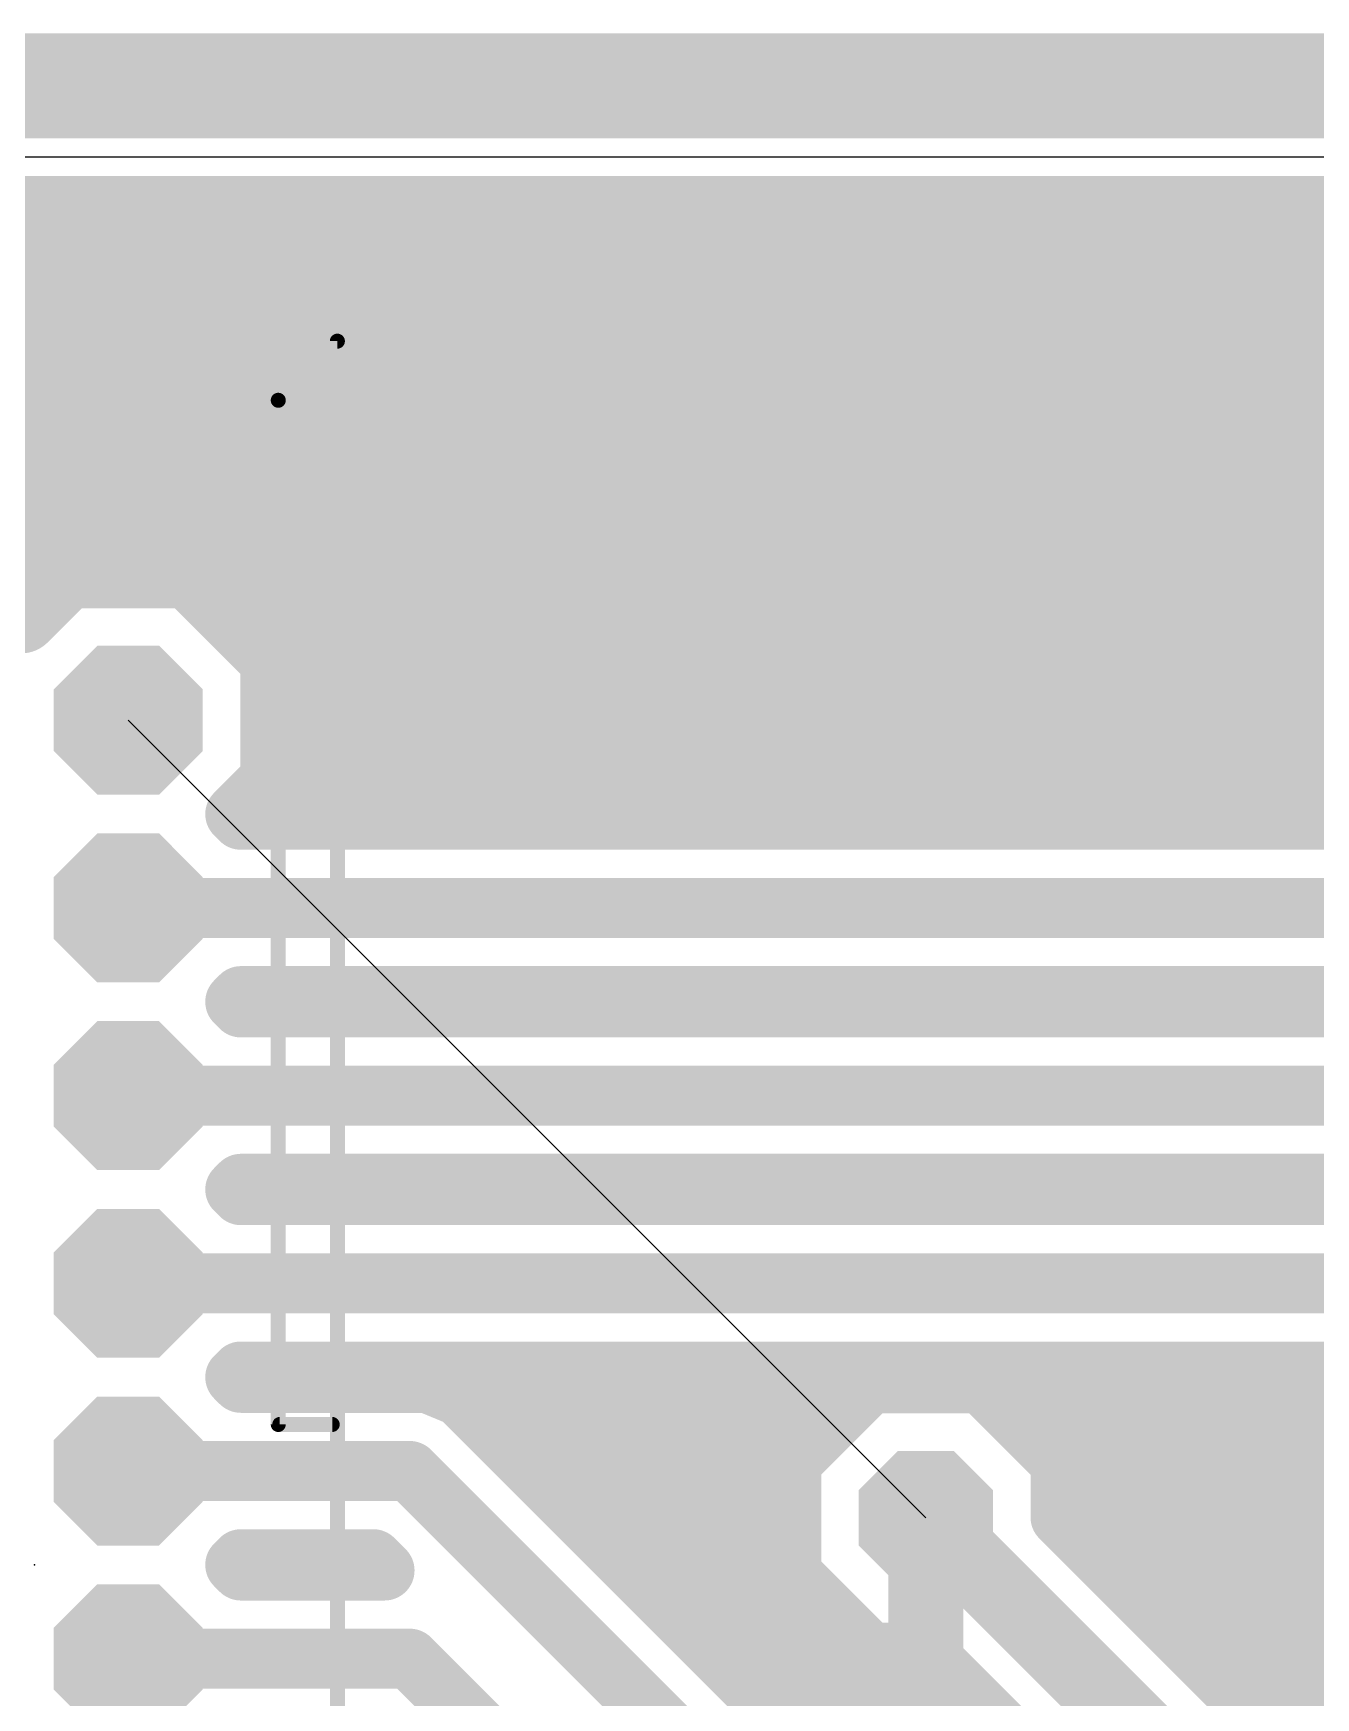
# Model space of a CAD drawing. Extents: x -2.9 to 49.9, y -3.5 to 62.6.
# Drawn here: x 15.22 to 32.58, y 40.11 to 62.64 of the extents above; entities that cross this region are included whole.
import ezdxf

# ---------------------------------------------------------------- set-up
doc = ezdxf.new("R2010")
doc.units = 0
for name, color, linetype in [('1', 22, 'CONTINUOUS'), ('16', 175, 'CONTINUOUS'), ('17', 82, 'CONTINUOUS'), ('18', 82, 'CONTINUOUS'), ('19', 53, 'CONTINUOUS'), ('20', 251, 'CONTINUOUS'), ('21', 253, 'CONTINUOUS'), ('23', 7, 'CONTINUOUS')]:
    doc.layers.add(name, color=color, linetype=linetype)

# ---------------------------------------------------------------- blocks, each defined once
blk = doc.blocks.new('OCTAGONP')
at = {"const_width": 0.5}
blk.add_lwpolyline([(-0.25, -0.1036), (-0.25, 0.1036), (-0.1036, 0.25), (0.1036, 0.25), (0.25, 0.1036), (0.25, -0.1036), (0.1036, -0.25), (-0.1036, -0.25), (-0.25, -0.1036), (-0.25, 0.1036)], dxfattribs=at)
blk = doc.blocks.new('OCTAGONV')
at = {"const_width": 0.5}
blk.add_lwpolyline([(-0.25, -0.1036), (-0.25, 0.1036), (-0.1036, 0.25), (0.1036, 0.25), (0.25, 0.1036), (0.25, -0.1036), (0.1036, -0.25), (-0.1036, -0.25), (-0.25, -0.1036), (-0.25, 0.1036)], dxfattribs=at)

msp = doc.modelspace()

# ---------------------------------------------------------------- linework, layer by layer
at = {"layer": '1', "const_width": 1.016}
msp.add_lwpolyline([(27.305, 42.545), (27.305, 24.13)], dxfattribs=at)
at = {"layer": '1', "const_width": 0.508}
msp.add_lwpolyline([(27.559, 42.545, 1), (27.051, 42.545)], format="xyb", dxfattribs=at)
at = {"layer": '16'}
for points, const_width in [([(-2.54, 62.23), (49.53, 62.23)], 0.8128), ([(-2.54, 61.7728), (49.53, 61.7728)], 0.8128), ([(48.0614, 61.6204), (-1.4014, 61.6204)], 0.8128), ([(-0.508, 60.198), (47.168, 60.198)], 1.016), ([(-0.6096, 60.2996), (47.2696, 60.2996)], 0.8128), ([(-0.6096, 60.1472), (47.2696, 60.1472)], 0.8128), ([(2.6036, 59.944), (43.7514, 59.944)], 1.016), ([(3.4109, 59.3344), (42.9441, 59.3344)], 0.8128), ([(3.8799, 58.928), (42.4751, 58.928)], 1.016), ([(3.9383, 58.5216), (42.4167, 58.5216)], 0.8128), ([(4.167, 57.912), (42.188, 57.912)], 1.016), ([(4.0654, 57.7088), (42.2896, 57.7088)], 0.8128), ([(3.8752, 56.896), (42.4798, 56.896)], 0.8128), ([(3.9851, 56.896), (42.3699, 56.896)], 1.016), ([(3.1989, 55.88), (43.156, 55.88)], 1.016), ([(3.2585, 56.0832), (43.0965, 56.0832)], 0.8128), ([(15.6716, 55.364), (15.0604, 54.7528)], 1.016), ([(17.3484, 55.364), (15.6716, 55.364)], 1.016), ([(18.534, 54.1784), (17.3484, 55.364)], 1.016), ([(-0.6096, 55.2704), (47.2696, 55.2704)], 0.8128), ([(15.24, 54.7887), (14.7663, 55.2624)], 0.8128), ([(15.7137, 55.2624), (15.24, 54.7887)], 0.8128), ([(17.3063, 55.2624), (15.7137, 55.2624)], 0.8128), ([(18.4324, 54.1363), (17.3063, 55.2624)], 0.8128), ([(15.0604, 54.7528), (14.7032, 55.11)], 1.016), ([(14.9492, 54.864), (15.1716, 54.864)], 1.016), ([(17.8484, 54.864), (47.168, 54.864)], 1.016), ([(18.1111, 54.4576), (47.2696, 54.4576)], 0.8128), ([(18.534, 52.5016), (18.534, 54.1784)], 1.016), ([(18.4324, 52.5437), (18.4324, 54.1363)], 0.8128), ([(18.534, 53.848), (47.168, 53.848)], 1.016), ([(18.4324, 53.6448), (47.2696, 53.6448)], 0.8128), ([(18.534, 52.832), (47.168, 52.832)], 1.016), ([(18.4324, 52.832), (47.2696, 52.832)], 0.8128), ([(17.9587, 52.07), (18.4324, 52.5437)], 0.8128), ([(18.1278, 52.0954), (18.534, 52.5016)], 1.016), ([(41.6017, 52.0954), (18.1278, 52.0954)], 1.016), ([(18.0349, 51.9938), (17.9587, 52.07)], 0.8128), ([(18.0095, 52.0192), (41.6692, 52.0192)], 0.8128), ([(41.6438, 51.9938), (18.0349, 51.9938)], 0.8128), ([(43.18, 50.8), (16.51, 50.8)], 0.8128), ([(17.9587, 49.53), (18.0349, 49.6062)], 0.8128), ([(18.0349, 49.6062), (41.6438, 49.6062)], 0.8128), ([(18.0349, 49.4538), (17.9587, 49.53)], 0.8128), ([(18.0095, 49.5808), (41.6692, 49.5808)], 0.8128), ([(41.6438, 49.4538), (18.0349, 49.4538)], 0.8128), ([(43.18, 48.26), (16.51, 48.26)], 0.8128), ([(17.9587, 46.99), (18.0349, 47.0662)], 0.8128), ([(18.0349, 46.9138), (17.9587, 46.99)], 0.8128), ([(18.0349, 47.0662), (41.6438, 47.0662)], 0.8128), ([(35.7975, 46.9138), (18.0349, 46.9138)], 0.8128), ([(35.56, 45.72), (16.51, 45.72)], 0.8128), ([(17.9587, 44.45), (18.0349, 44.5262)], 0.8128), ([(18.0349, 44.3738), (17.9587, 44.45)], 0.8128), ([(18.0349, 44.5262), (35.0655, 44.5262)], 0.8128), ([(21.0538, 44.2782), (20.7003, 44.4246)], 1.016), ([(20.7003, 44.4246), (26.4637, 44.4246)], 1.016), ([(26.4637, 44.4246), (25.381, 43.3419)], 1.016), ([(20.5575, 44.3738), (18.0349, 44.3738)], 0.8128), ([(20.9962, 44.1921), (20.5575, 44.3738)], 0.8128), ([(21.4182, 43.9138), (21.0538, 44.2782)], 1.016), ([(21.3321, 43.8562), (20.9962, 44.1921)], 0.8128), ([(26.5501, 44.3674), (25.4826, 43.2999)], 0.8128), ([(28.0599, 44.3674), (26.5501, 44.3674)], 0.8128), ([(29.1274, 43.2999), (28.0599, 44.3674)], 0.8128), ([(30.08, 35.252), (21.4182, 43.9138)], 1.016), ([(21.2971, 43.8912), (26.0739, 43.8912)], 0.8128), ([(28.8207, 36.3676), (21.3321, 43.8562)], 0.8128), ([(21.644, 43.688), (25.7271, 43.688)], 1.016), ([(28.5361, 43.8912), (35.7005, 43.8912)], 0.8128), ([(25.381, 43.3419), (25.381, 41.7481)], 1.016), ([(25.4826, 43.2999), (25.4826, 41.7901)], 0.8128), ([(29.1274, 42.5546), (29.1274, 43.2999)], 0.8128), ([(20.32, 43.18), (16.51, 43.18)], 0.8128), ([(43.18, 20.32), (20.32, 43.18)], 0.8128), ([(22.1099, 43.0784), (25.4826, 43.0784)], 0.8128), ([(29.1274, 43.0784), (36.5133, 43.0784)], 0.8128), ([(22.66, 42.672), (25.381, 42.672)], 1.016), ([(35.56, 34.29), (27.305, 42.545)], 1.016), ([(36.0966, 35.5854), (29.1274, 42.5546)], 0.8128), ([(22.9227, 42.2656), (25.4826, 42.2656)], 0.8128), ([(29.4164, 42.2656), (37.3261, 42.2656)], 0.8128), ([(17.9587, 41.91), (18.0349, 41.9862)], 0.8128), ([(18.0349, 41.9862), (19.8255, 41.9862)], 0.8128), ([(19.8255, 41.9862), (19.9779, 41.8338)], 0.8128), ([(18.0349, 41.8338), (17.9587, 41.91)], 0.8128), ([(19.9779, 41.8338), (18.0349, 41.8338)], 0.8128), ([(23.676, 41.656), (25.4731, 41.656)], 1.016), ([(25.381, 41.7481), (26.5081, 40.621)], 1.016), ([(25.4826, 41.7901), (26.5501, 40.7226)], 0.8128), ([(23.7355, 41.4528), (25.8199, 41.4528)], 0.8128), ([(30.2292, 41.4528), (38.1389, 41.4528)], 0.8128), ([(20.32, 40.64), (16.51, 40.64)], 0.8128), ([(38.1, 22.86), (20.32, 40.64)], 0.8128), ([(24.5483, 40.64), (27.378, 40.64)], 0.8128), ([(24.692, 40.64), (26.4891, 40.64)], 1.016), ([(26.5081, 40.621), (27.2533, 40.621)], 1.016), ([(26.5501, 40.7226), (27.2954, 40.7226)], 0.8128), ([(27.2533, 40.621), (31.2794, 36.595)], 1.016), ([(27.2954, 40.7226), (30.2476, 37.7705)], 0.8128), ([(31.042, 40.64), (38.9517, 40.64)], 0.8128), ([(25.3611, 39.8272), (28.1908, 39.8272)], 0.8128), ([(25.708, 39.624), (28.2503, 39.624)], 1.016), ([(31.8548, 39.8272), (39.7645, 39.8272)], 0.8128)]:
    msp.add_lwpolyline(points, dxfattribs=dict(at, const_width=const_width))
for points, const_width in [([(15.6716, 55.618, 1), (15.6716, 55.11)], 0.508), ([(15.8512, 55.1844, 1), (15.492, 55.5436)], 0.508), ([(17.528, 55.5436, 1), (17.1688, 55.1844)], 0.508), ([(17.3484, 55.11, 1), (17.3484, 55.618)], 0.508), ([(15.7137, 55.4656, 1), (15.7137, 55.0592)], 0.4064), ([(15.8574, 55.1187, 1), (15.57, 55.4061)], 0.4064), ([(17.45, 55.4061, 1), (17.1626, 55.1187)], 0.4064), ([(17.3063, 55.0592, 1), (17.3063, 55.4656)], 0.4064), ([(14.8808, 54.9324, 1), (15.24, 54.5732)], 0.508), ([(14.8808, 54.5732, 1), (15.24, 54.9324)], 0.508), ([(15.1716, 54.61, 1), (15.1716, 55.118)], 0.508), ([(17.8484, 55.118, 1), (17.8484, 54.61)], 0.508), ([(15.0963, 54.9324, 1), (15.3837, 54.645)], 0.4064), ([(15.0963, 54.645, 1), (15.3837, 54.9324)], 0.4064), ([(18.1111, 54.6608, 1), (18.1111, 54.2544)], 0.4064), ([(18.788, 54.1784, 1), (18.28, 54.1784)], 0.508), ([(18.6356, 54.1363, 1), (18.2292, 54.1363)], 0.4064), ([(18.3544, 53.9988, 1), (18.7136, 54.358)], 0.508), ([(18.534, 54.102, 1), (18.534, 53.594)], 0.508), ([(18.2887, 53.9926, 1), (18.5761, 54.28)], 0.4064), ([(18.4324, 53.848, 1), (18.4324, 53.4416)], 0.4064), ([(18.534, 53.086, 1), (18.534, 52.578)], 0.508), ([(18.4324, 53.0352, 1), (18.4324, 52.6288)], 0.4064), ([(18.5761, 52.4, 1), (18.2887, 52.6874)], 0.4064), ([(18.7136, 52.322, 1), (18.3544, 52.6812)], 0.508), ([(18.28, 52.5016, 1), (18.788, 52.5016)], 0.508), ([(18.2292, 52.5437, 1), (18.6356, 52.5437)], 0.4064), ([(18.1278, 52.3494, 1), (18.1278, 51.8414)], 0.508), ([(17.9482, 52.275, 1), (18.3074, 51.9158)], 0.508), ([(18.1024, 52.2137, 1), (17.815, 51.9263)], 0.4064), ([(17.815, 52.2137, 1), (18.1024, 51.9263)], 0.4064), ([(18.0095, 52.2224, 1), (18.0095, 51.816)], 0.4064), ([(18.0349, 52.197, 1), (18.0349, 51.7906)], 0.4064), ([(17.8912, 51.8501, 1), (18.1786, 52.1375)], 0.4064), ([(16.51, 51.0032, 1), (16.51, 50.5968)], 0.4064), ([(18.0349, 49.8094, 1), (18.0349, 49.403)], 0.4064), ([(18.1786, 49.4625, 1), (17.8912, 49.7499)], 0.4064), ([(18.1024, 49.6737, 1), (17.815, 49.3863)], 0.4064), ([(17.815, 49.6737, 1), (18.1024, 49.3863)], 0.4064), ([(18.0095, 49.784, 1), (18.0095, 49.3776)], 0.4064), ([(18.0349, 49.657, 1), (18.0349, 49.2506)], 0.4064), ([(17.8912, 49.3101, 1), (18.1786, 49.5975)], 0.4064), ([(16.51, 48.4632, 1), (16.51, 48.0568)], 0.4064), ([(18.1024, 47.1337, 1), (17.815, 46.8463)], 0.4064), ([(17.815, 47.1337, 1), (18.1024, 46.8463)], 0.4064), ([(18.0349, 47.2694, 1), (18.0349, 46.863)], 0.4064), ([(18.0349, 47.117, 1), (18.0349, 46.7106)], 0.4064), ([(18.1786, 46.9225, 1), (17.8912, 47.2099)], 0.4064), ([(17.8912, 46.7701, 1), (18.1786, 47.0575)], 0.4064), ([(16.51, 45.9232, 1), (16.51, 45.5168)], 0.4064), ([(18.1024, 44.5937, 1), (17.815, 44.3063)], 0.4064), ([(18.0349, 44.7294, 1), (18.0349, 44.323)], 0.4064), ([(18.1786, 44.3825, 1), (17.8912, 44.6699)], 0.4064), ([(20.7975, 44.6593, 1), (20.6031, 44.1899)], 0.508), ([(20.7003, 44.6786, 1), (20.7003, 44.1706)], 0.508), ([(26.6433, 44.245, 1), (26.2841, 44.6042)], 0.508), ([(26.4637, 44.1706, 1), (26.4637, 44.6786)], 0.508), ([(17.815, 44.5937, 1), (18.1024, 44.3063)], 0.4064), ([(18.0349, 44.577, 1), (18.0349, 44.1706)], 0.4064), ([(17.8912, 44.2301, 1), (18.1786, 44.5175)], 0.4064), ([(20.6352, 44.5615, 1), (20.4797, 44.1861)], 0.4064), ([(20.5575, 44.1706, 1), (20.5575, 44.577)], 0.4064), ([(21.2334, 44.4578, 1), (20.8742, 44.0986)], 0.508), ([(21.1399, 44.3357, 1), (20.8525, 44.0484)], 0.4064), ([(20.9566, 44.0435, 1), (21.151, 44.5129)], 0.508), ([(26.5501, 44.5706, 1), (26.5501, 44.1642)], 0.4064), ([(26.6938, 44.2237, 1), (26.4065, 44.5111)], 0.4064), ([(28.2035, 44.5111, 1), (27.9162, 44.2237)], 0.4064), ([(28.0599, 44.1642, 1), (28.0599, 44.5706)], 0.4064), ([(20.9185, 44.0043, 1), (21.074, 44.3798)], 0.4064), ([(21.5978, 44.0934, 1), (21.2386, 43.7342)], 0.508), ([(21.2971, 44.0944, 1), (21.2971, 43.688)], 0.4064), ([(21.4757, 43.9999, 1), (21.1884, 43.7125)], 0.4064), ([(21.2386, 43.7342, 1), (21.5978, 44.0934)], 0.508), ([(21.1884, 43.7125, 1), (21.4757, 43.9999)], 0.4064), ([(21.644, 43.942, 1), (21.644, 43.434)], 0.508), ([(25.7271, 43.434, 1), (25.7271, 43.942)], 0.508), ([(26.0739, 43.688, 1), (26.0739, 44.0944)], 0.4064), ([(28.5361, 44.0944, 1), (28.5361, 43.688)], 0.4064), ([(25.635, 43.3419, 1), (25.127, 43.3419)], 0.508), ([(25.2014, 43.5215, 1), (25.5606, 43.1623)], 0.508), ([(25.6858, 43.2999, 1), (25.2794, 43.2999)], 0.4064), ([(29.3306, 43.2999, 1), (28.9242, 43.2999)], 0.4064), ([(16.51, 43.3832, 1), (16.51, 42.9768)], 0.4064), ([(20.4637, 43.3237, 1), (20.1763, 43.0363)], 0.4064), ([(20.32, 42.9768, 1), (20.32, 43.3832)], 0.4064), ([(22.1099, 43.2816, 1), (22.1099, 42.8752)], 0.4064), ([(25.3389, 43.4435, 1), (25.6263, 43.1562)], 0.4064), ([(25.4826, 42.8752, 1), (25.4826, 43.2816)], 0.4064), ([(29.1274, 43.2816, 1), (29.1274, 42.8752)], 0.4064), ([(28.9837, 43.1562, 1), (29.2711, 43.4435)], 0.4064), ([(22.66, 42.926, 1), (22.66, 42.418)], 0.508), ([(25.381, 42.418, 1), (25.381, 42.926)], 0.508), ([(27.4846, 42.7246, 1), (27.1254, 42.3654)], 0.508), ([(29.2711, 42.6983, 1), (28.9837, 42.4109)], 0.4064), ([(22.9227, 42.4688, 1), (22.9227, 42.0624)], 0.4064), ([(25.4826, 42.0624, 1), (25.4826, 42.4688)], 0.4064), ([(28.9242, 42.5546, 1), (29.3306, 42.5546)], 0.4064), ([(29.4164, 42.4688, 1), (29.4164, 42.0624)], 0.4064), ([(18.0349, 42.1894, 1), (18.0349, 41.783)], 0.4064), ([(18.1786, 41.8425, 1), (17.8912, 42.1299)], 0.4064), ([(19.9692, 42.1299, 1), (19.6818, 41.8425)], 0.4064), ([(19.8255, 41.783, 1), (19.8255, 42.1894)], 0.4064), ([(18.1024, 42.0537, 1), (17.815, 41.7663)], 0.4064), ([(17.815, 42.0537, 1), (18.1024, 41.7663)], 0.4064), ([(18.0349, 42.037, 1), (18.0349, 41.6306)], 0.4064), ([(17.8912, 41.6901, 1), (18.1786, 41.9775)], 0.4064), ([(19.8342, 41.6901, 1), (20.1216, 41.9775)], 0.4064), ([(19.9779, 41.6306, 1), (19.9779, 42.037)], 0.4064), ([(23.676, 41.91, 1), (23.676, 41.402)], 0.508), ([(25.5606, 41.9277, 1), (25.2014, 41.5684)], 0.508), ([(25.6263, 41.9338, 1), (25.3389, 41.6465)], 0.4064), ([(25.4731, 41.402, 1), (25.4731, 41.91)], 0.508), ([(25.127, 41.7481, 1), (25.635, 41.7481)], 0.508), ([(25.2794, 41.7901, 1), (25.6858, 41.7901)], 0.4064), ([(23.7355, 41.656, 1), (23.7355, 41.2496)], 0.4064), ([(25.8199, 41.2496, 1), (25.8199, 41.656)], 0.4064), ([(30.2292, 41.656, 1), (30.2292, 41.2496)], 0.4064), ([(16.51, 40.8432, 1), (16.51, 40.4368)], 0.4064), ([(20.4637, 40.7837, 1), (20.1763, 40.4963)], 0.4064), ([(20.32, 40.4368, 1), (20.32, 40.8432)], 0.4064), ([(24.5483, 40.8432, 1), (24.5483, 40.4368)], 0.4064), ([(24.692, 40.894, 1), (24.692, 40.386)], 0.508), ([(26.5081, 40.875, 1), (26.5081, 40.367)], 0.508), ([(26.3284, 40.4414, 1), (26.6877, 40.8006)], 0.508), ([(26.5501, 40.9258, 1), (26.5501, 40.5194)], 0.4064), ([(26.4065, 40.5789, 1), (26.6938, 40.8663)], 0.4064), ([(26.4891, 40.386, 1), (26.4891, 40.894)], 0.508), ([(27.4329, 40.8006, 1), (27.0737, 40.4414)], 0.508), ([(27.4391, 40.8663, 1), (27.1517, 40.5789)], 0.4064), ([(27.2533, 40.367, 1), (27.2533, 40.875)], 0.508), ([(27.2954, 40.5194, 1), (27.2954, 40.9258)], 0.4064), ([(27.378, 40.4368, 1), (27.378, 40.8432)], 0.4064), ([(31.042, 40.8432, 1), (31.042, 40.4368)], 0.4064), ([(25.3611, 40.0304, 1), (25.3611, 39.624)], 0.4064), ([(25.708, 39.878, 1), (25.708, 39.37)], 0.508), ([(28.1908, 39.624, 1), (28.1908, 40.0304)], 0.4064), ([(28.2503, 39.37, 1), (28.2503, 39.878)], 0.508), ([(31.8548, 40.0304, 1), (31.8548, 39.624)], 0.4064)]:
    msp.add_lwpolyline(points, format="xyb", dxfattribs=dict(at, const_width=const_width))
at = {"layer": '19'}
msp.add_line((27.305, 42.545), (16.51, 53.34), dxfattribs=at)
at = {"layer": '20'}
msp.add_line((47.93, 60.96), (-1.27, 60.96), dxfattribs=at)
at = {"layer": '21', "const_width": 0.2032}
for points in [[(19.34, 58.47), (11.14, 58.47)], [(18.54, 57.67), (19.34, 58.47)], [(19.34, 25.35), (19.34, 58.47)], [(11.94, 57.67), (18.54, 57.67)], [(18.54, 57.67), (18.54, 43.81)], [(18.56, 43.81), (19.27, 43.81)]]:
    msp.add_lwpolyline(points, dxfattribs=at)
at = {"layer": '21', "const_width": 0.1016}
for points in [[(19.3908, 58.47, 1), (19.2892, 58.47)], [(19.3759, 58.4341, 1), (19.3041, 58.5059)], [(19.34, 58.4192, 1), (19.34, 58.5208)], [(18.5908, 57.67, 1), (18.4892, 57.67)], [(18.5041, 57.7059, 1), (18.5759, 57.6341)], [(18.54, 57.6192, 1), (18.54, 57.7208)], [(18.4892, 43.81, 1), (18.5908, 43.81)], [(18.56, 43.8608, 1), (18.56, 43.7592)], [(19.27, 43.7592, 1), (19.27, 43.8608)]]:
    msp.add_lwpolyline(points, format="xyb", dxfattribs=at)
at = {"layer": '23'}
msp.add_point((15.24, 41.91), dxfattribs=at)

# ---------------------------------------------------------------- block references
at = {"layer": '17', "xscale": 2.016, "yscale": 2.016, "rotation": 90}
for p in [(16.51, 53.34), (16.51, 53.34), (16.51, 50.8), (16.51, 50.8), (16.51, 48.26), (16.51, 48.26), (16.51, 45.72), (16.51, 45.72), (16.51, 43.18), (16.51, 43.18), (16.51, 40.64), (16.51, 40.64)]:
    msp.add_blockref('OCTAGONP', p, dxfattribs=at)
at = {"layer": '18', "xscale": 1.816, "yscale": 1.816}
msp.add_blockref('OCTAGONV', (27.305, 42.545), dxfattribs=at)
msp.add_blockref('OCTAGONV', (27.305, 42.545), dxfattribs=at)

doc.saveas('drawing.dxf')
